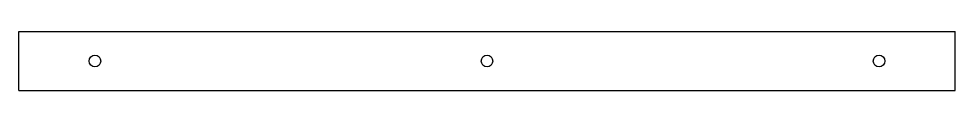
# Model space of a CAD drawing. Extents: x 0 to 287, y 0 to 18.
import ezdxf

# ---------------------------------------------------------------- set-up
doc = ezdxf.new("R2010")
doc.units = 0
doc.layers.add('CUT', color=1, linetype='CONTINUOUS')

msp = doc.modelspace()

# ---------------------------------------------------------------- linework, layer by layer
at = {"layer": 'CUT'}
for p, q in [((0, 0), (0, 18)), ((0, 18), (286.64, 18)), ((286.64, 0), (286.64, 18)), ((0, 0), (286.64, 0))]:
    msp.add_line(p, q, dxfattribs=at)
for centre in [(23.32, 9), (143.32, 9), (263.32, 9)]:
    msp.add_circle(centre, 1.77, dxfattribs=at)

doc.saveas('drawing.dxf')
